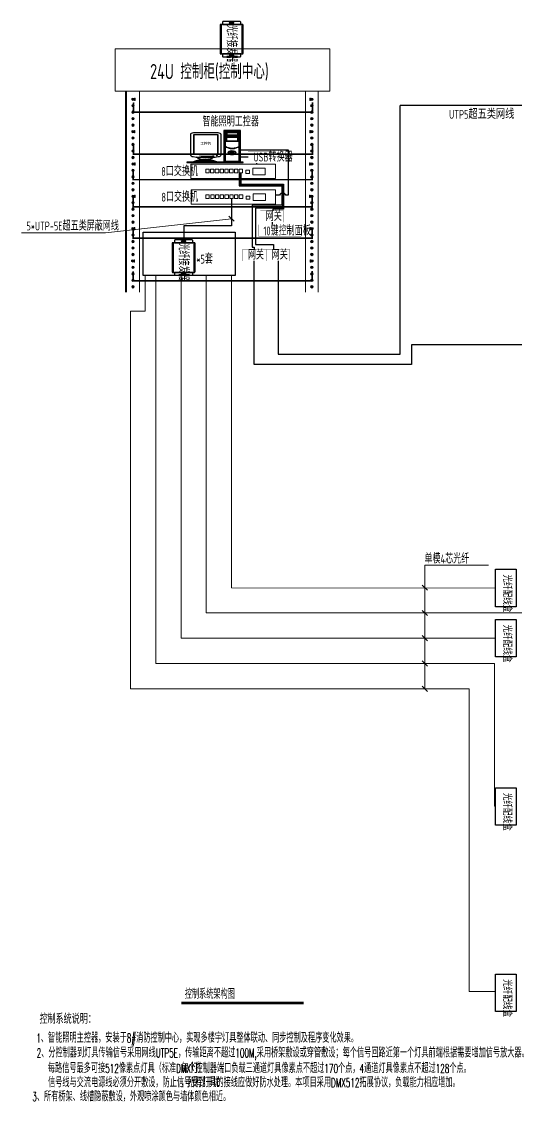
# Model space of a CAD drawing. Header units: millimetres. Extents: x -158656 to -149924, y -51573 to -51018.
# Drawn here: x -157179.4 to -156983.5, y -51570.3 to -51142.9 of the extents above; entities that cross this region are included whole.
import ezdxf

# ---------------------------------------------------------------- set-up
doc = ezdxf.new("R2010")
doc.units = ezdxf.units.MM
doc.header["$MEASUREMENT"] = 0
doc.layers.get('0').update_dxf_attribs({"lineweight": 15})
for name, color, linetype, lineweight in [('0-配电系统图', 7, 'Continuous', 18), ('Cat 5e', 2, 'Continuous', 30), ('FG-说明', 7, 'Continuous', 9)]:
    doc.layers.add(name, color=color, linetype=linetype, lineweight=lineweight)
for name, color, linetype in [('DEFAULT', 7, 'Continuous'), ('DMX控制', 240, 'Continuous'), ('FG-灯具', 3, 'Continuous'), ('GP-控制线', 4, 'Continuous'), ('kindalt-文字', 7, 'Continuous'), ('LD', 4, 'Continuous'), ('控制器', 7, 'Continuous'), ('灯具', 7, 'Continuous'), ('系统', 7, 'Continuous')]:
    doc.layers.add(name, color=color, linetype=linetype)
doc.styles.add('_TEL_DIM', font='SIMPLEX', dxfattribs={"width": 0.8, "height": 3.5, "bigfont": 'HZTXT'})
doc.styles.add('XD2008', font='xd-hzs.shx', dxfattribs={"width": 0.7, "bigfont": 'xd-hztxt.shx'})
doc.styles.add('工程字', font='gbenor.shx', dxfattribs={"bigfont": 'gbcbig.shx'})

# ---------------------------------------------------------------- blocks, each defined once
blk = doc.blocks.new('A$C474E1E53')
at = {"color": 1}
blk.add_lwpolyline([(0, 45), (261.6, 45), (261.6, 0), (0, 0), (0, 45)], dxfattribs=at)
for points in [[(45.8, 29), (56.3, 29), (56.3, 18.3), (45.8, 18.3)], [(60.6, 29), (71, 29), (71, 18.3), (60.6, 18.3)], [(75.3, 29), (85.8, 29), (85.8, 18.3), (75.3, 18.3)], [(90.1, 29), (100.6, 29), (100.6, 18.3), (90.1, 18.3)], [(104.8, 29), (115.3, 29), (115.3, 18.3), (104.8, 18.3)], [(119.6, 29), (130.1, 29), (130.1, 18.3), (119.6, 18.3)], [(134.4, 29), (144.9, 29), (144.9, 18.3), (134.4, 18.3)], [(149.1, 29), (159.6, 29), (159.6, 18.3), (149.1, 18.3)], [(169.9, 25.7), (181.4, 25.7), (181.4, 15.9), (169.9, 15.9)], [(191.6, 32.3), (229.9, 32.3), (229.9, 11.8), (191.6, 11.8)]]:
    blk.add_lwpolyline(points, close=True, dxfattribs=at)
blk = doc.blocks.new('4')
at = {"layer": '灯具', "color": 4}
for p, q in [((794713, 299563), (794531, 299563)), ((794502, 299529), (794502, 299229)), ((794737, 299534), (794507, 299534)), ((794514, 299529), (794514, 299534)), ((794526, 299559), (794526, 299534)), ((794526, 299534), (794718, 299534)), ((794585, 299534), (794561, 299534)), ((794642, 299556), (794602, 299556)), ((794602, 299548), (794642, 299548)), ((794689, 299534), (794661, 299534)), ((794685, 299534), (794665, 299534)), ((794718, 299534), (794718, 299559)), ((794730, 299529), (794730, 299534)), ((794742, 299229), (794742, 299529)), ((794507, 299225), (794737, 299225)), ((794514, 299230), (794514, 299225)), ((794718, 299225), (794526, 299225)), ((794526, 299225), (794526, 299200)), ((794718, 299200), (794718, 299225)), ((794730, 299229), (794730, 299225)), ((794531, 299195), (794713, 299195))]:
    blk.add_line(p, q, dxfattribs=at)
for points in [[(794502, 299230), (794514, 299230), (794514, 299529), (794502, 299529)], [(794742, 299229), (794730, 299229), (794730, 299529), (794742, 299529)], [(794642, 299211), (794602, 299211)], [(794602, 299203), (794642, 299203)], [(794646, 299207), (794646, 299207)]]:
    blk.add_lwpolyline(points, dxfattribs=at)
for centre, radius, start, end in [((794531, 299559), 4.49, 90, 180), ((794713, 299559), 4.49, 0, 90), ((794507, 299529), 4.49, 90, 180), ((794602, 299552), 4.23, 89.0491, 265.7733), ((794642, 299552), 4.26, 272.9969, 80.2814), ((794737, 299529), 4.49, 0, 90), ((794507, 299229), 4.49, 180, 270), ((794737, 299229), 4.49, 270, 0), ((794531, 299200), 4.49, 180, 270), ((794602, 299207), 4.23, 89.0491, 265.7733), ((794642, 299207), 4.23, 274.1372, 91.0404), ((794713, 299200), 4.49, 270, 0)]:
    blk.add_arc(centre, radius, start, end, dxfattribs=at)
at = {"layer": '控制器', "color": 7, "style": 'XD2008', "width": 0.6}
blk.add_text('光纤接发器', height=100, rotation=90, dxfattribs=at).set_placement((794672, 299230))
blk = doc.blocks.new('FDASSDA')
blk.add_line((953, -483), (953, -733))
blk.add_lwpolyline([(1046, -735, 0.404431), (1076, -764), (1416, -764, 0.414214), (1446, -734), (1446, -494, 0.414214), (1416, -464), (1076, -464, 0.38143), (1047, -490, 0.38143)], format="xyb")
for points in [[(1091, -734), (1411, -734, 0.414214), (1416, -729), (1416, -499, 0.414214), (1411, -494), (1091, -494, 0.414214), (1086, -499), (1086, -729, 0.414214)], [(1091, -731), (1411, -731, 0.414214), (1413, -729), (1413, -499, 0.414214), (1411, -497), (1091, -497, 0.414214), (1089, -499), (1089, -729, 0.414214)]]:
    blk.add_lwpolyline(points, format="xyb", close=True)
blk.add_lwpolyline([(1066, -721), (1064, -721), (1064, -722), (1066, -722)], close=True)
blk.add_circle((1064, -721), 4.6)
for centre, radius, start, end in [((599, -608), 375, 340.5576, 19.4424), ((792, -608), 203, 322.1743, 37.8257), ((1099, -608), 103, 125.4092, 233.168), ((1500, -613), 470, 164.8753, 195.0426), ((1288, -623), 239, 162.9326, 198.0441), ((1460, -621), 407, 170.2796, 190.6971), ((1064, -721), 1.92, 8.5368, 351.4632)]:
    blk.add_arc(centre, radius, start, end)
blk = doc.blocks.new('电脑')
at = {"layer": 'DEFAULT', "color": 7, "extrusion": (0, 0.816497, 0.57735)}
for p, q in [((-22921, -4198, -1188), (-22933, -4191, -1197)), ((-22923, -4200, -1185), (-22918, -4203, -1181)), ((-22913, -4200, -1185), (-22918, -4197, -1189)), ((-22788, -4200, -1185), (-22783, -4197, -1189)), ((-22783, -4203, -1181), (-22778, -4200, -1185)), ((-22780, -4198, -1188), (-22768, -4191, -1197)), ((-22879, -4398, -905), (-22879, -4398, -905)), ((-22873, -4394, -910), (-22874, -4394, -910)), ((-22858, -4409, -889), (-22872, -4402, -899)), ((-22871, -4417, -878), (-22858, -4409, -889)), ((-22853, -4406, -893), (-22866, -4398, -904)), ((-22866, -4420, -873), (-22853, -4412, -884)), ((-22853, -4406, -893), (-22840, -4398, -904)), ((-22839, -4420, -874), (-22853, -4412, -884)), ((-22847, -4409, -889), (-22834, -4401, -900)), ((-22834, -4417, -878), (-22847, -4409, -889)), ((-22833, -4394, -910), (-22833, -4394, -910)), ((-22827, -4397, -906), (-22827, -4397, -906)), ((-22921, -4494, -769), (-22933, -4501, -760)), ((-22923, -4492, -772), (-22918, -4489, -776)), ((-22913, -4492, -772), (-22918, -4495, -768)), ((-22879, -4421, -872), (-22878, -4421, -872)), ((-22873, -4424, -867), (-22873, -4424, -867)), ((-22832, -4424, -868), (-22832, -4424, -868)), ((-22826, -4421, -872), (-22827, -4421, -873)), ((-22788, -4492, -772), (-22783, -4495, -768)), ((-22783, -4489, -776), (-22778, -4492, -772)), ((-22780, -4494, -769), (-22768, -4501, -760))]:
    blk.add_line(p, q, dxfattribs=at)
at = {"layer": 'DEFAULT', "color": 7, "extrusion": (0, 0.816497, 0.57735), "elevation": -4113}
for points in [[(22768, 1978), (22768, 1442), (22933, 1442), (22933, 1978)], [(22910, 1476), (22910, 1542), (22789, 1542), (22789, 1476)], [(22910, 1557), (22910, 1623), (22789, 1623), (22789, 1557)], [(22905, 1562), (22905, 1618), (22794, 1618), (22794, 1562)], [(22903, 1485), (22903, 1517), (22796, 1517), (22796, 1485)], [(22892, 1530), (22892, 1536), (22884, 1536), (22884, 1530)], [(22879, 1530), (22879, 1536), (22870, 1536), (22870, 1530)], [(22823, 1527), (22823, 1537), (22814, 1537), (22814, 1527)], [(22809, 1527), (22809, 1537), (22800, 1537), (22800, 1527)], [(23291, 1978), (23291, 1984), (22744, 1984), (22744, 1978)]]:
    blk.add_lwpolyline(points, close=True, dxfattribs=at)
for points in [[(22778, 1963), (22778, 1457, 0.414214), (22783, 1452), (22918, 1452, 0.414214), (22923, 1457), (22923, 1963, 0.414214), (22918, 1968), (22783, 1968, 0.414214)], [(22783, 1958), (22783, 1462, 0.414214), (22788, 1457), (22913, 1457, 0.414214), (22918, 1462), (22918, 1958, 0.414214), (22913, 1963), (22788, 1963, 0.414214)]]:
    blk.add_lwpolyline(points, format="xyb", close=True, dxfattribs=at)
at = {"layer": 'DEFAULT', "color": 7, "extrusion": (0, 0.816497, 0.57735)}
for centre, radius in [((22898, 1534, -4113), 2.98), ((22853, 1820, -4113), 37.9), ((22853, 1820, -4113), 32.9)]:
    blk.add_circle(centre, radius, dxfattribs=at)
for centre, radius, start, end in [((22850, 1674, -4113), 76.4, 28.3084, 151.6916), ((22850, 1651, -4113), 89.6, 41.3778, 138.6222), ((22853, 1820, -4113), 22.9, 325.9518, 35.8422), ((22853, 1820, -4113), 22.9, 235.9518, 305.8422), ((22853, 1820, -4113), 22.9, 145.9518, 215.8422), ((22853, 1820, -4113), 22.9, 55.9518, 125.8422)]:
    blk.add_arc(centre, radius, start, end, dxfattribs=at)
at = {"layer": 'DEFAULT', "color": 7, "extrusion": (0, 0.816497, 0.57735), "rotation": 270}
blk.add_blockref('FDASSDA', (23722, 2931, -4113), dxfattribs=at)

msp = doc.modelspace()

# ---------------------------------------------------------------- linework, layer by layer
at = {"color": 3}
for p, q in [((-157137.85, -51170.36), (-157137.85, -51249.95)), ((-157132.73, -51170.36), (-157132.73, -51249.95)), ((-157067.03, -51170.36), (-157067.03, -51249.95)), ((-157061.91, -51170.36), (-157061.91, -51249.95))]:
    msp.add_line(p, q, dxfattribs=at)
for p, q in [((-157135.77, -51173.61), (-157134.81, -51173.61)), ((-157135.29, -51173.13), (-157135.29, -51174.09)), ((-157064.95, -51173.61), (-157063.99, -51173.61)), ((-157064.47, -51173.13), (-157064.47, -51174.09)), ((-157135.77, -51176.17), (-157134.81, -51176.17)), ((-157135.77, -51178.73), (-157134.81, -51178.73)), ((-157135.29, -51175.69), (-157135.29, -51176.65)), ((-157135.29, -51178.25), (-157135.29, -51179.21)), ((-157064.95, -51176.17), (-157063.99, -51176.17)), ((-157064.95, -51178.73), (-157063.99, -51178.73)), ((-157064.47, -51175.69), (-157064.47, -51176.65)), ((-157064.47, -51178.25), (-157064.47, -51179.21)), ((-157135.77, -51181.29), (-157134.81, -51181.29)), ((-157135.29, -51180.81), (-157135.29, -51181.77)), ((-157135.29, -51183.37), (-157135.29, -51184.33)), ((-157064.95, -51181.29), (-157063.99, -51181.29)), ((-157064.47, -51180.81), (-157064.47, -51181.77)), ((-157064.47, -51183.37), (-157064.47, -51184.33)), ((-157135.77, -51183.85), (-157134.81, -51183.85)), ((-157135.77, -51186.41), (-157134.81, -51186.41)), ((-157135.29, -51185.93), (-157135.29, -51186.89)), ((-157064.95, -51183.85), (-157063.99, -51183.85)), ((-157064.95, -51186.41), (-157063.99, -51186.41)), ((-157064.47, -51185.93), (-157064.47, -51186.89)), ((-157135.77, -51188.97), (-157134.81, -51188.97)), ((-157135.77, -51191.53), (-157134.81, -51191.53)), ((-157135.29, -51188.49), (-157135.29, -51189.45)), ((-157135.29, -51191.05), (-157135.29, -51192.01)), ((-157064.95, -51188.97), (-157063.99, -51188.97)), ((-157064.95, -51191.53), (-157063.99, -51191.53)), ((-157064.47, -51188.49), (-157064.47, -51189.45)), ((-157064.47, -51191.05), (-157064.47, -51192.01)), ((-157135.77, -51194.09), (-157134.81, -51194.09)), ((-157135.29, -51193.61), (-157135.29, -51194.57)), ((-157135.29, -51196.17), (-157135.29, -51197.13)), ((-157064.95, -51194.09), (-157063.99, -51194.09)), ((-157064.47, -51193.61), (-157064.47, -51194.57)), ((-157064.47, -51196.17), (-157064.47, -51197.13)), ((-157135.77, -51196.65), (-157134.81, -51196.65)), ((-157135.77, -51199.21), (-157134.81, -51199.21)), ((-157135.29, -51198.73), (-157135.29, -51199.69)), ((-157064.95, -51196.65), (-157063.99, -51196.65)), ((-157064.95, -51199.21), (-157063.99, -51199.21)), ((-157064.47, -51198.73), (-157064.47, -51199.69)), ((-157135.77, -51201.77), (-157134.81, -51201.77)), ((-157135.77, -51204.33), (-157134.81, -51204.33)), ((-157135.29, -51201.29), (-157135.29, -51202.25)), ((-157135.29, -51203.85), (-157135.29, -51204.81)), ((-157064.95, -51201.77), (-157063.99, -51201.77)), ((-157064.95, -51204.33), (-157063.99, -51204.33)), ((-157064.47, -51201.29), (-157064.47, -51202.25)), ((-157064.47, -51203.85), (-157064.47, -51204.81)), ((-157135.77, -51206.89), (-157134.81, -51206.89)), ((-157135.29, -51206.41), (-157135.29, -51207.37)), ((-157135.29, -51208.97), (-157135.29, -51209.93)), ((-157064.95, -51206.89), (-157063.99, -51206.89)), ((-157064.47, -51206.41), (-157064.47, -51207.37)), ((-157064.47, -51208.97), (-157064.47, -51209.93)), ((-157135.77, -51209.45), (-157134.81, -51209.45)), ((-157135.77, -51212.01), (-157134.81, -51212.01)), ((-157135.29, -51211.53), (-157135.29, -51212.49)), ((-157064.95, -51209.45), (-157063.99, -51209.45)), ((-157064.95, -51212.01), (-157063.99, -51212.01)), ((-157064.47, -51211.53), (-157064.47, -51212.49)), ((-157135.77, -51214.57), (-157134.81, -51214.57)), ((-157135.77, -51217.13), (-157134.81, -51217.13)), ((-157135.29, -51214.09), (-157135.29, -51215.05)), ((-157135.29, -51216.65), (-157135.29, -51217.61)), ((-157064.95, -51214.57), (-157063.99, -51214.57)), ((-157064.95, -51217.13), (-157063.99, -51217.13)), ((-157064.47, -51214.09), (-157064.47, -51215.05)), ((-157064.47, -51216.65), (-157064.47, -51217.61)), ((-157135.77, -51219.69), (-157134.81, -51219.69)), ((-157135.29, -51219.21), (-157135.29, -51220.17)), ((-157135.29, -51221.77), (-157135.29, -51222.73)), ((-157064.95, -51219.69), (-157063.99, -51219.69)), ((-157064.47, -51219.21), (-157064.47, -51220.17)), ((-157064.47, -51221.77), (-157064.47, -51222.73)), ((-157135.77, -51222.25), (-157134.81, -51222.25)), ((-157135.77, -51224.81), (-157134.81, -51224.81)), ((-157135.29, -51224.33), (-157135.29, -51225.29)), ((-157064.95, -51222.25), (-157063.99, -51222.25)), ((-157064.95, -51224.81), (-157063.99, -51224.81)), ((-157064.47, -51224.33), (-157064.47, -51225.29)), ((-157135.77, -51227.37), (-157134.81, -51227.37)), ((-157135.77, -51229.93), (-157134.81, -51229.93)), ((-157135.29, -51226.89), (-157135.29, -51227.85)), ((-157135.29, -51229.45), (-157135.29, -51230.41)), ((-157064.95, -51227.37), (-157063.99, -51227.37)), ((-157064.95, -51229.93), (-157063.99, -51229.93)), ((-157064.47, -51226.89), (-157064.47, -51227.85)), ((-157064.47, -51229.45), (-157064.47, -51230.41)), ((-157135.77, -51232.49), (-157134.81, -51232.49)), ((-157135.29, -51232.01), (-157135.29, -51232.97)), ((-157135.29, -51234.57), (-157135.29, -51235.53)), ((-157064.95, -51232.49), (-157063.99, -51232.49)), ((-157064.47, -51232.01), (-157064.47, -51232.97)), ((-157064.47, -51234.57), (-157064.47, -51235.53)), ((-157135.77, -51235.05), (-157134.81, -51235.05)), ((-157135.77, -51237.61), (-157134.81, -51237.61)), ((-157135.29, -51237.13), (-157135.29, -51238.09)), ((-157064.95, -51235.05), (-157063.99, -51235.05)), ((-157064.95, -51237.61), (-157063.99, -51237.61)), ((-157064.47, -51237.13), (-157064.47, -51238.09)), ((-157135.77, -51240.17), (-157134.81, -51240.17)), ((-157135.77, -51242.73), (-157134.81, -51242.73)), ((-157135.29, -51239.69), (-157135.29, -51240.65)), ((-157135.29, -51242.25), (-157135.29, -51243.21)), ((-157064.95, -51240.17), (-157063.99, -51240.17)), ((-157064.95, -51242.73), (-157063.99, -51242.73)), ((-157064.47, -51239.69), (-157064.47, -51240.65)), ((-157064.47, -51242.25), (-157064.47, -51243.21)), ((-157135.77, -51245.29), (-157134.81, -51245.29)), ((-157135.29, -51244.81), (-157135.29, -51245.77)), ((-157135.29, -51247.37), (-157135.29, -51248.33)), ((-157064.95, -51245.29), (-157063.99, -51245.29)), ((-157064.47, -51244.81), (-157064.47, -51245.77)), ((-157064.47, -51247.37), (-157064.47, -51248.33)), ((-157135.77, -51247.85), (-157134.81, -51247.85)), ((-157064.95, -51247.85), (-157063.99, -51247.85))]:
    msp.add_line(p, q)
at = {"color": 1}
for p, q in [((-157135.69, -51173.35), (-157134.46, -51173.35)), ((-157135.69, -51173.35), (-157135.69, -51173.86)), ((-157135.69, -51173.35), (-157135.38, -51173.61)), ((-157135.38, -51173.61), (-157135.69, -51173.86)), ((-157135.69, -51173.86), (-157134.46, -51173.86)), ((-157134.87, -51173.61), (-157134.46, -51173.27)), ((-157134.87, -51173.61), (-157134.46, -51173.95)), ((-157134.56, -51173.35), (-157134.56, -51173.86)), ((-157064.89, -51173.61), (-157065.3, -51173.27)), ((-157064.07, -51173.35), (-157065.3, -51173.35)), ((-157064.89, -51173.61), (-157065.3, -51173.95)), ((-157064.07, -51173.86), (-157065.3, -51173.86)), ((-157065.2, -51173.35), (-157065.2, -51173.86)), ((-157064.07, -51173.35), (-157064.38, -51173.61)), ((-157064.38, -51173.61), (-157064.07, -51173.86)), ((-157064.07, -51173.35), (-157064.07, -51173.86)), ((-157135.73, -51186.15), (-157134.5, -51186.15)), ((-157135.73, -51186.15), (-157135.73, -51186.66)), ((-157135.73, -51186.15), (-157135.42, -51186.41)), ((-157135.42, -51186.41), (-157135.73, -51186.66)), ((-157135.73, -51186.66), (-157134.5, -51186.66)), ((-157134.91, -51186.41), (-157134.5, -51186.07)), ((-157134.91, -51186.41), (-157134.5, -51186.75)), ((-157134.6, -51186.15), (-157134.6, -51186.66)), ((-157064.86, -51186.41), (-157065.26, -51186.07)), ((-157064.03, -51186.15), (-157065.26, -51186.15)), ((-157064.86, -51186.41), (-157065.26, -51186.75)), ((-157064.03, -51186.66), (-157065.26, -51186.66)), ((-157065.16, -51186.15), (-157065.16, -51186.66)), ((-157064.03, -51186.15), (-157064.34, -51186.41)), ((-157064.34, -51186.41), (-157064.03, -51186.66)), ((-157064.03, -51186.15), (-157064.03, -51186.66)), ((-157135.64, -51198.95), (-157134.41, -51198.95)), ((-157135.64, -51198.95), (-157135.64, -51199.46)), ((-157135.64, -51198.95), (-157135.33, -51199.21)), ((-157135.33, -51199.21), (-157135.64, -51199.46)), ((-157135.64, -51199.46), (-157134.41, -51199.46)), ((-157134.82, -51199.21), (-157134.41, -51198.87)), ((-157134.82, -51199.21), (-157134.41, -51199.55)), ((-157134.51, -51198.95), (-157134.51, -51199.46)), ((-157064.95, -51199.21), (-157065.36, -51198.87)), ((-157064.13, -51198.95), (-157065.36, -51198.95)), ((-157064.95, -51199.21), (-157065.36, -51199.55)), ((-157064.13, -51199.46), (-157065.36, -51199.46)), ((-157065.26, -51198.95), (-157065.26, -51199.46)), ((-157064.13, -51198.95), (-157064.44, -51199.21)), ((-157064.44, -51199.21), (-157064.13, -51199.46)), ((-157064.13, -51198.95), (-157064.13, -51199.46)), ((-157135.66, -51211.75), (-157134.43, -51211.75)), ((-157135.66, -51211.75), (-157135.66, -51212.26)), ((-157135.66, -51211.75), (-157135.35, -51212.01)), ((-157135.35, -51212.01), (-157135.66, -51212.26)), ((-157135.66, -51212.26), (-157134.43, -51212.26)), ((-157134.84, -51212.01), (-157134.43, -51211.67)), ((-157134.84, -51212.01), (-157134.43, -51212.35)), ((-157134.53, -51211.75), (-157134.53, -51212.26)), ((-157064.93, -51212.01), (-157065.34, -51211.67)), ((-157064.11, -51211.75), (-157065.34, -51211.75)), ((-157064.93, -51212.01), (-157065.34, -51212.35)), ((-157064.11, -51212.26), (-157065.34, -51212.26)), ((-157064.11, -51211.75), (-157064.42, -51212.01)), ((-157064.42, -51212.01), (-157064.11, -51212.26)), ((-157064.11, -51211.75), (-157064.11, -51212.26)), ((-157135.78, -51224.55), (-157134.56, -51224.55)), ((-157135.78, -51224.55), (-157135.78, -51225.06)), ((-157135.78, -51224.55), (-157135.48, -51224.81)), ((-157135.48, -51224.81), (-157135.78, -51225.06)), ((-157135.78, -51225.06), (-157134.56, -51225.06)), ((-157134.96, -51224.81), (-157134.56, -51224.47)), ((-157134.96, -51224.81), (-157134.56, -51225.15)), ((-157134.66, -51224.55), (-157134.66, -51225.06)), ((-157064.8, -51224.81), (-157065.21, -51224.47)), ((-157063.98, -51224.55), (-157065.21, -51224.55)), ((-157064.8, -51224.81), (-157065.21, -51225.15)), ((-157063.98, -51225.06), (-157065.21, -51225.06)), ((-157065.11, -51224.55), (-157065.11, -51225.06)), ((-157063.98, -51224.55), (-157064.29, -51224.81)), ((-157064.29, -51224.81), (-157063.98, -51225.06)), ((-157063.98, -51224.55), (-157063.98, -51225.06)), ((-157135.86, -51237.35), (-157134.63, -51237.35)), ((-157135.86, -51237.35), (-157135.86, -51237.86)), ((-157135.86, -51237.35), (-157135.55, -51237.61)), ((-157135.55, -51237.61), (-157135.86, -51237.86)), ((-157135.86, -51237.86), (-157134.63, -51237.86)), ((-157135.04, -51237.61), (-157134.63, -51237.27)), ((-157135.04, -51237.61), (-157134.63, -51237.95)), ((-157134.73, -51237.35), (-157134.73, -51237.86)), ((-157064.73, -51237.61), (-157065.14, -51237.27)), ((-157063.91, -51237.35), (-157065.14, -51237.35)), ((-157064.73, -51237.61), (-157065.14, -51237.95)), ((-157063.91, -51237.86), (-157065.14, -51237.86)), ((-157065.04, -51237.35), (-157065.04, -51237.86)), ((-157063.91, -51237.35), (-157064.22, -51237.61)), ((-157064.22, -51237.61), (-157063.91, -51237.86)), ((-157063.91, -51237.35), (-157063.91, -51237.86))]:
    msp.add_line(p, q, dxfattribs=at)
msp.add_lwpolyline([(-157142.31, -51170.36), (-157057.32, -51170.36), (-157057.32, -51153.64), (-157142.31, -51153.64)], close=True)
msp.add_lwpolyline([(-157138.28, -51249.95), (-157138.28, -51170.36)])
at = {"const_width": 0.64}
for points in [[(-157135.09, -51174.89), (-157135.07, -51178.71), (-157064.25, -51178.71), (-157064.25, -51174.83)], [(-157135.09, -51191.53), (-157135.07, -51195.34), (-157064.25, -51195.34), (-157064.25, -51191.47)], [(-157135.24, -51201.61), (-157135.22, -51205.43), (-157064.4, -51205.43), (-157064.4, -51201.55)], [(-157135.24, -51212.38), (-157135.22, -51216.19), (-157064.4, -51216.19), (-157064.4, -51212.32)], [(-157135.24, -51224.81), (-157135.22, -51228.62), (-157064.4, -51228.62), (-157064.4, -51224.75)], [(-157135.24, -51241.7), (-157135.22, -51245.51), (-157064.4, -51245.51), (-157064.4, -51241.64)]]:
    msp.add_lwpolyline(points, dxfattribs=at)
at = {"color": 1}
for points in [[(-157134.69, -51173.13), (-157134.46, -51173.13), (-157134.46, -51174.07), (-157134.69, -51174.07)], [(-157065.07, -51173.13), (-157065.3, -51173.13), (-157065.3, -51174.07), (-157065.07, -51174.07)], [(-157134.73, -51185.93), (-157134.5, -51185.93), (-157134.5, -51186.87), (-157134.73, -51186.87)], [(-157065.03, -51185.93), (-157065.26, -51185.93), (-157065.26, -51186.87), (-157065.03, -51186.87)], [(-157134.64, -51198.73), (-157134.41, -51198.73), (-157134.41, -51199.67), (-157134.64, -51199.67)], [(-157065.13, -51198.73), (-157065.36, -51198.73), (-157065.36, -51199.67), (-157065.13, -51199.67)], [(-157134.66, -51211.53), (-157134.43, -51211.53), (-157134.43, -51212.47), (-157134.66, -51212.47)], [(-157065.11, -51211.53), (-157065.34, -51211.53), (-157065.34, -51212.47), (-157065.11, -51212.47)], [(-157134.79, -51224.33), (-157134.56, -51224.33), (-157134.56, -51225.27), (-157134.79, -51225.27)], [(-157064.98, -51224.33), (-157065.21, -51224.33), (-157065.21, -51225.27), (-157064.98, -51225.27)], [(-157134.86, -51237.13), (-157134.63, -51237.13), (-157134.63, -51238.07), (-157134.86, -51238.07)], [(-157064.91, -51237.13), (-157065.14, -51237.13), (-157065.14, -51238.07), (-157064.91, -51238.07)]]:
    msp.add_lwpolyline(points, close=True, dxfattribs=at)
at = {"color": 1, "const_width": 0.0673}
for points in [[(-157089.75, -51194.3), (-157080.4, -51194.3), (-157080.4, -51198.84), (-157089.75, -51198.84)], [(-157084.89, -51217.78), (-157075.55, -51217.78), (-157075.55, -51222.32), (-157084.89, -51222.32)], [(-157085.62, -51223.25), (-157068.73, -51223.25), (-157068.73, -51227.8), (-157085.62, -51227.8)], [(-157091.96, -51233.08), (-157082.61, -51233.08), (-157082.61, -51237.62), (-157091.96, -51237.62)], [(-157082.54, -51233.08), (-157073.19, -51233.08), (-157073.19, -51237.62), (-157082.54, -51237.62)]]:
    msp.add_lwpolyline(points, close=True, dxfattribs=at)
at = {"color": 7}
for points in [[(-157096.33, -51220.9), (-157146.23, -51226.52), (-157179.4, -51226.52)], [(-157097.39, -51219.87), (-157095.26, -51221.92)], [(-157019.68, -51406.97), (-157019.68, -51358.1), (-156994.57, -51358.1)], [(-157020.74, -51365.95), (-157018.62, -51367.99)], [(-157020.74, -51375.95), (-157018.62, -51377.99)], [(-157020.74, -51385.95), (-157018.62, -51387.99)], [(-157020.74, -51395.95), (-157018.62, -51397.99)], [(-157020.74, -51405.95), (-157018.62, -51407.99)]]:
    msp.add_lwpolyline(points, dxfattribs=at)
at = {"color": 2}
for points in [[(-156991.75, -51526.77), (-157002.21, -51526.77), (-157002.21, -51406.97), (-157136.27, -51406.97), (-157136.27, -51257.49), (-157130.44, -51257.49), (-157130.44, -51243.43)], [(-156991.75, -51453.41), (-156992.21, -51453.41), (-156992.21, -51396.97), (-157126.27, -51396.97), (-157126.27, -51243.24)], [(-156991.75, -51386.97), (-157116.27, -51386.97), (-157116.27, -51243.24)], [(-156960.63, -51404.83), (-156964.47, -51404.83), (-156964.47, -51376.97), (-157106.27, -51376.97), (-157106.27, -51243.24)], [(-156991.75, -51367.11), (-157096.27, -51366.97), (-157096.27, -51243.24)]]:
    msp.add_lwpolyline(points, dxfattribs=at)
for centre in [(-157135.29, -51173.61), (-157064.47, -51173.61), (-157135.29, -51176.17), (-157135.29, -51178.73), (-157064.47, -51176.17), (-157064.47, -51178.73), (-157135.29, -51181.29), (-157135.29, -51183.85), (-157064.47, -51181.29), (-157064.47, -51183.85), (-157135.29, -51186.41), (-157064.47, -51186.41), (-157135.29, -51188.97), (-157135.29, -51191.53), (-157064.47, -51188.97), (-157064.47, -51191.53), (-157135.29, -51194.09), (-157135.29, -51196.65), (-157064.47, -51194.09), (-157064.47, -51196.65), (-157135.29, -51199.21), (-157064.47, -51199.21), (-157135.29, -51201.77), (-157135.29, -51204.33), (-157064.47, -51201.77), (-157064.47, -51204.33), (-157135.29, -51206.89), (-157135.29, -51209.45), (-157064.47, -51206.89), (-157064.47, -51209.45), (-157135.29, -51212.01), (-157064.47, -51212.01), (-157135.29, -51214.57), (-157135.29, -51217.13), (-157064.47, -51214.57), (-157064.47, -51217.13), (-157135.29, -51219.69), (-157135.29, -51222.25), (-157064.47, -51219.69), (-157064.47, -51222.25), (-157135.29, -51224.81), (-157064.47, -51224.81), (-157135.29, -51227.37), (-157135.29, -51229.93), (-157064.47, -51227.37), (-157064.47, -51229.93), (-157135.29, -51232.49), (-157135.29, -51235.05), (-157064.47, -51232.49), (-157064.47, -51235.05), (-157135.29, -51237.61), (-157064.47, -51237.61), (-157135.29, -51240.17), (-157135.29, -51242.73), (-157064.47, -51240.17), (-157064.47, -51242.73), (-157135.29, -51245.29), (-157135.29, -51247.85), (-157064.47, -51245.29), (-157064.47, -51247.85)]:
    msp.add_circle(centre, 0.48)
at = {"color": 1}
for centre in [(-157135.13, -51173.61), (-157064.64, -51173.61), (-157135.17, -51186.41), (-157064.6, -51186.41), (-157135.07, -51199.21), (-157064.69, -51199.21), (-157135.09, -51212.01), (-157064.67, -51212.01), (-157135.22, -51224.81), (-157064.55, -51224.81), (-157135.29, -51237.61), (-157064.47, -51237.61)]:
    msp.add_circle(centre, 0.256, dxfattribs=at)
at = {"layer": '0-配电系统图', "color": 7, "const_width": 1.03}
msp.add_lwpolyline([(-157116.14, -51531.36), (-157067.69, -51531.36)], dxfattribs=at)
at = {"layer": 'Cat 5e', "color": 4, "lineweight": 25, "elevation": 9.55}
msp.add_lwpolyline([(-157092.67, -51193.66), (-157073.91, -51193.66), (-157073.91, -51211.54), (-157074.81, -51211.54, 0.668167), (-157077.28, -51211.54), (-157078.8, -51211.54)], format="xyb", dxfattribs=at)
at = {"layer": 'Cat 5e', "color": 4, "lineweight": 25, "elevation": 13.43}
for points in [[(-157092.67, -51196.41), (-157089.75, -51196.41)], [(-157086.45, -51198.89), (-157086.45, -51199.25)]]:
    msp.add_lwpolyline(points, dxfattribs=at)
at = {"layer": 'Cat 5e', "color": 4, "lineweight": 25}
for points in [[(-157093.2, -51202.67), (-157093.2, -51207.87), (-157076.37, -51207.87), (-157076.37, -51215.51), (-157088.06, -51215.51), (-157088.06, -51232.15), (-157087.28, -51232.15), (-157087.28, -51233.08)], [(-157092.87, -51202.67), (-157092.87, -51207.55), (-157076.05, -51207.55), (-157076.05, -51216.75), (-157086.76, -51216.75), (-157086.76, -51217.24), (-157086.76, -51231.12), (-157079.64, -51231.12), (-157079.64, -51233.08)], [(-157092.57, -51202.67), (-157092.57, -51207.25), (-157075.75, -51207.25), (-157075.75, -51217.1), (-157079.91, -51217.1), (-157079.91, -51217.78)], [(-157096.33, -51212.86), (-157096.33, -51223.67), (-157115.22, -51223.67), (-157115.22, -51229.31)], [(-157080.22, -51222.32), (-157080.22, -51223.25)]]:
    msp.add_lwpolyline(points, dxfattribs=at)
at = {"layer": 'FG-灯具'}
msp.add_lwpolyline([(-157131.28, -51226.23), (-157094.89, -51226.23), (-157094.89, -51243.43), (-157131.28, -51243.43)], close=True, dxfattribs=at)
at = {"layer": 'GP-控制线'}
for points in [[(-156983.53, -51359.69), (-156983.53, -51374.52), (-156991.75, -51374.52), (-156991.75, -51359.69)], [(-156983.53, -51379.55), (-156983.53, -51394.38), (-156991.75, -51394.38), (-156991.75, -51379.55)], [(-156983.53, -51446.14), (-156983.53, -51460.97), (-156991.75, -51460.97), (-156991.75, -51446.14)], [(-156983.53, -51519.9), (-156983.53, -51534.73), (-156991.75, -51534.73), (-156991.75, -51519.9)]]:
    msp.add_lwpolyline(points, close=True, dxfattribs=at)
at = {"layer": '系统', "color": 6}
for points in [[(-157077.87, -51237.62), (-157077.87, -51274.57), (-157029.45, -51274.57), (-157029.45, -51176.11)], [(-156960.96, -51176.11), (-157029.45, -51176.11)], [(-156960.96, -51270.78), (-157025.01, -51270.78), (-157025.01, -51278.61), (-157087.28, -51278.61), (-157087.28, -51237.62)]]:
    msp.add_lwpolyline(points, dxfattribs=at)

# ---------------------------------------------------------------- block references
at = {"color": 1, "xscale": 0.128, "yscale": 0.128, "zscale": 0.128}
for p in [(-157112.33, -51205.01), (-157112.29, -51215.2)]:
    msp.add_blockref('A$C474E1E53', p, dxfattribs=at)
at = {"layer": 'DMX控制', "xscale": 0.04064670720286667, "yscale": 0.04064670720286667, "zscale": 0.04064670720286667}
msp.add_blockref('电脑', (-156167.22, -51015.57, 47.26), dxfattribs=at)
at = {"layer": 'GP-控制线', "xscale": 0.03780000004917383, "yscale": 0.03780000004917383, "zscale": 0.03780000004917383, "rotation": 180}
for p in [(-127059.55, -39833.29), (-127078.55, -39919.74)]:
    msp.add_blockref('4', p, dxfattribs=at)

# ---------------------------------------------------------------- texts
at = {"color": 7, "style": 'XD2008', "width": 0.7}
for s, p in [('智能照明工控器 ', (-157107.74, -51184.32)), ('USB转换器', (-157087.61, -51198.24)), ('8口交换机', (-157124.1, -51203.94)), ('8口交换机', (-157124.05, -51214.13)), ('网关', (-157082.75, -51221.72)), ('10键控制面板', (-157083.65, -51227.48)), ('*5套', (-157110.2, -51238.66)), ('网关', (-157089.81, -51237.02)), ('网关', (-157080.39, -51237.02))]:
    msp.add_text(s, height=3.5, dxfattribs=at).set_placement(p)
at = {"layer": 'DMX控制', "color": 1, "lineweight": 30, "insert": (-157108.61, -51190.59, 0.57), "char_height": 0.9841, "width": 6.4534, "attachment_point": 1}
msp.add_mtext('{\\fSimSun|b1|i0|c134|p2;\\C0;工控机}', dxfattribs=at)
at = {"layer": 'FG-说明', "style": '_TEL_DIM', "width": 0.6}
for s, p in [('控制系统架构图', (-157114.82, -51529.67)), (' 1、智能照明主控器，安装于8#消防控制中心，实现多楼宇灯具整体联动、同步控制及程序变化效果。', (-157175.01, -51547)), ('2、分控制器到灯具传输信号采用网线UTP5E，传输距离不超过100M,采用桥架敷设或穿管敷设；每个信号回路近第一个灯具前端根据需要增加信号放大器。', (-157173.43, -51552.89)), ('每路信号最多可接512像素点灯具（标准DMX灯），', (-157168.98, -51559.02)), ('每个控制器端口负载三通道灯具像素点不超过170个点，4通道灯具像素点不超过128个点。', (-157116.2, -51559.02)), ('信号线与交流电源线必须分开敷设，防止信号受到干扰', (-157168.93, -51564.66)), ('，所有灯具的接线应做好防水处理。本项目采用DMX512拓展协议，负载能力相应增加。', (-157116.42, -51564.66)), ('     3、所有桥架、线槽隐蔽敷设，外观喷涂颜色与墙体颜色相近。', (-157182.97, -51570.21))]:
    msp.add_text(s, height=3.5, dxfattribs=at).set_placement(p)
at = {"layer": 'kindalt-文字', "ltscale": 2, "style": 'XD2008'}
for s, height, width, p in [('24U 控制柜(控制中心)', 6, 0.8, (-157128.53, -51165.63)), ('UTP5超五类网线', 3.5, 0.8, (-157010.13, -51181.33)), ('5*UTP-5E超五类屏蔽网线', 3.5, 0.7, (-157177.48, -51225.53)), ('单模4芯光纤', 3.5, 0.7, (-157019.88, -51357.33))]:
    msp.add_text(s, height=height, dxfattribs=dict(at, width=width)).set_placement(p)
at = {"layer": 'LD', "color": 7, "style": '工程字'}
for p in [(-156988.76, -51361.73), (-156988.76, -51381.59), (-156988.76, -51448.18), (-156988.76, -51521.94)]:
    msp.add_text('光纤配线盒', height=2.993, rotation=270, dxfattribs=at).set_placement(p)
at = {"layer": '控制器', "style": 'XD2008', "width": 0.7}
msp.add_text('控制系统说明：', height=3.5, dxfattribs=at).set_placement((-157172.29, -51539.54, 197.75))

doc.saveas('drawing.dxf')
